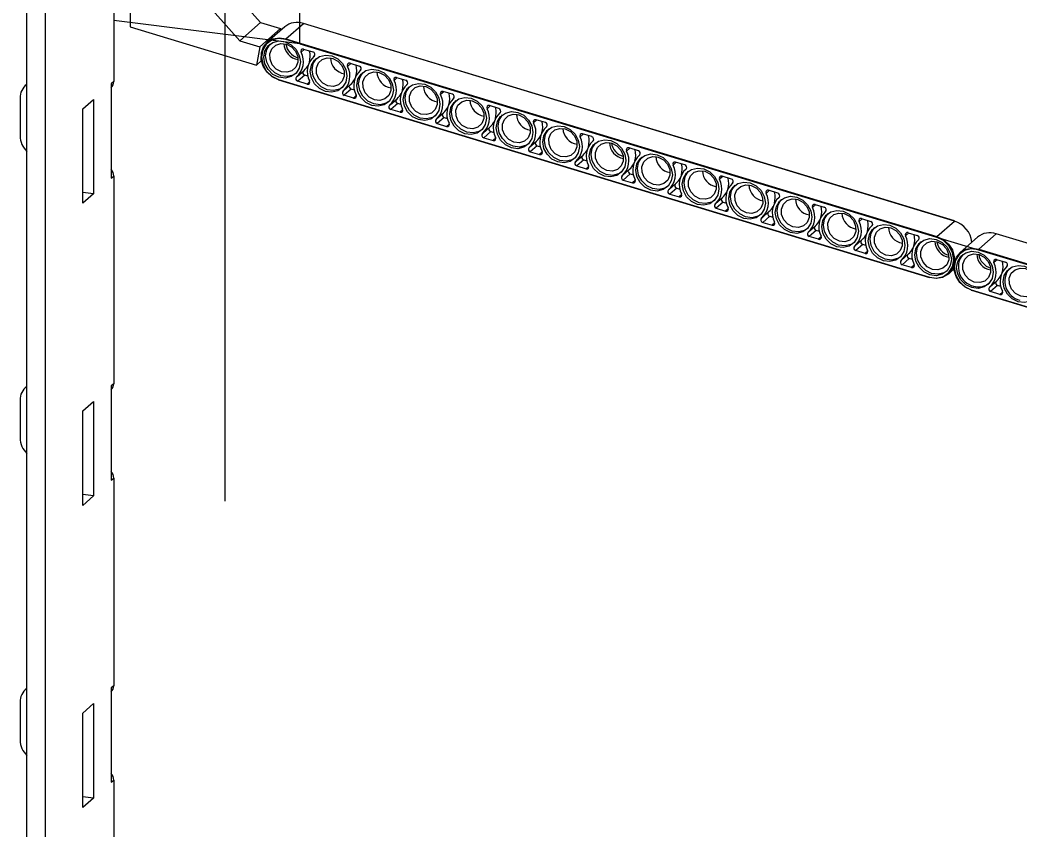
# Model space of a CAD drawing. Header units: inches. Extents: x -9.3 to 11.6, y -19 to 18.
# Drawn here: x -5.76 to 0.48, y -9.52 to -4.47 of the extents above; entities that cross this region are included whole.
import ezdxf

# ---------------------------------------------------------------- set-up
doc = ezdxf.new("R2010")
doc.units = ezdxf.units.IN
doc.header["$MEASUREMENT"] = 0

msp = doc.modelspace()

# ---------------------------------------------------------------- linework, layer by layer
at = {"color": 7, "linetype": 'Continuous', "lineweight": 25}
for p, q in [((-5.7132, -16.5825), (-5.7132, 17.3586)), ((-5.5963, -16.5973), (-5.5963, 17.3438)), ((-5.0685, -3.7014), (-5.0685, -4.5074)), ((-5.1716, -3.7894), (-5.1716, -4.8501)), ((-4.8225, -3.8381), (-4.2547, -4.4819)), ((-4.3838, -4.5957), (-4.9516, -3.9519)), ((-4.2547, -4.4819), (-4.3838, -4.5957)), ((-4.2547, -4.4819), (-4.1316, -4.5193)), ((-4.0964, -4.5824), (-3.9878, -4.4867)), ((0.0742, -5.7203), (-3.9878, -4.4867)), ((0.0747, -5.7202), (-3.9873, -4.4865)), ((-5.0685, -4.5074), (-4.281, -4.7466)), ((-4.2607, -4.6331), (-4.1316, -4.5193)), ((-4.1046, -4.5091), (-4.2132, -4.6048)), ((-4.1316, -4.5193), (-4.1345, -4.5355)), ((-4.3838, -4.5957), (-4.2607, -4.6331)), ((-0.0364, -5.8209), (-4.0984, -4.5872)), ((-4.0964, -4.5824), (-0.0344, -5.8161)), ((-4.2607, -4.6331), (-4.281, -4.7466)), ((-3.9822, -4.6489), (-4.0026, -4.6669)), ((-3.9869, -4.6475), (-3.9288, -4.6651)), ((-4.281, -4.7466), (-4.2498, -4.7191)), ((-3.92, -4.6902), (-3.9244, -4.6942)), ((-3.9206, -4.6909), (-3.9213, -4.6915)), ((-3.6921, -4.737), (-3.7124, -4.755)), ((-3.6967, -4.7356), (-3.6387, -4.7533)), ((-4.0271, -4.8187), (-3.9839, -4.7806)), ((-3.6298, -4.7784), (-3.6343, -4.7823)), ((-3.6305, -4.7791), (-3.6312, -4.7797)), ((-5.7132, -4.8665), (-5.7219, -4.8742)), ((-5.1716, -4.8501), (-5.187, -4.8637)), ((-5.187, -4.8637), (-5.187, -5.453)), ((-4.1432, -4.8375), (-0.0812, -6.0711)), ((-4.143, -4.84), (-0.081, -6.0737)), ((-3.9795, -4.8096), (-4.0227, -4.8477)), ((-3.9646, -4.8653), (-4.0227, -4.8477)), ((-3.9595, -4.8157), (-3.9795, -4.8096)), ((-3.9476, -4.8503), (-3.9646, -4.8653)), ((-3.4019, -4.8252), (-3.4223, -4.8431)), ((-3.4066, -4.8237), (-3.3485, -4.8414)), ((-3.3397, -4.8665), (-3.3441, -4.8704)), ((-3.3404, -4.8672), (-3.341, -4.8678)), ((-3.7369, -4.9068), (-3.6938, -4.8687)), ((-3.6894, -4.8978), (-3.7325, -4.9358)), ((-3.6694, -4.9038), (-3.6894, -4.8978)), ((-3.1118, -4.9133), (-3.1321, -4.9312)), ((-3.0584, -4.9295), (-3.1164, -4.9119)), ((-5.7562, -4.9532), (-5.7562, -5.1889)), ((-5.3647, -5.0204), (-5.2984, -4.9619)), ((-5.2984, -4.9619), (-5.2984, -5.5512)), ((-3.6745, -4.9534), (-3.7325, -4.9358)), ((-3.6574, -4.9384), (-3.6745, -4.9534)), ((-3.4468, -4.9949), (-3.4036, -4.9568)), ((-3.3992, -4.9859), (-3.4424, -5.0239)), ((-3.3792, -4.992), (-3.3992, -4.9859)), ((-3.0495, -4.9546), (-3.054, -4.9585)), ((-3.0502, -4.9553), (-3.0509, -4.9559)), ((-5.3647, -5.6097), (-5.3647, -5.0204)), ((-3.3844, -5.0416), (-3.4424, -5.0239)), ((-3.3673, -5.0265), (-3.3844, -5.0416)), ((-3.1566, -5.083), (-3.1135, -5.045)), ((-2.8216, -5.0014), (-2.842, -5.0193)), ((-2.7683, -5.0176), (-2.8263, -5)), ((-2.7594, -5.0427), (-2.7639, -5.0467)), ((-2.7601, -5.0434), (-2.7607, -5.044)), ((-3.1091, -5.074), (-3.1522, -5.1121)), ((-3.1522, -5.1121), (-3.0942, -5.1297)), ((-3.1091, -5.074), (-3.0891, -5.0801)), ((-3.0771, -5.1146), (-3.0942, -5.1297)), ((-2.5315, -5.0895), (-2.5518, -5.1075)), ((-2.4781, -5.1057), (-2.5361, -5.0881)), ((-2.8665, -5.1711), (-2.8234, -5.1331)), ((-2.8189, -5.1621), (-2.8621, -5.2002)), ((-2.8189, -5.1621), (-2.799, -5.1682)), ((-2.4692, -5.1308), (-2.4737, -5.1348)), ((-2.4699, -5.1315), (-2.4706, -5.1321)), ((-2.2414, -5.1776), (-2.2617, -5.1956)), ((-2.188, -5.1938), (-2.246, -5.1762)), ((-2.8621, -5.2002), (-2.8041, -5.2178)), ((-2.787, -5.2028), (-2.8041, -5.2178)), ((-2.5764, -5.2593), (-2.5332, -5.2212)), ((-2.1791, -5.2189), (-2.1836, -5.2229)), ((-2.1798, -5.2197), (-2.1805, -5.2203)), ((-2.5288, -5.2502), (-2.572, -5.2883)), ((-2.572, -5.2883), (-2.5139, -5.3059)), ((-2.5288, -5.2502), (-2.5088, -5.2563)), ((-2.4969, -5.2909), (-2.5139, -5.3059)), ((-1.9512, -5.2658), (-1.9716, -5.2837)), ((-1.8978, -5.282), (-1.9559, -5.2643)), ((-2.2862, -5.3474), (-2.2431, -5.3093)), ((-2.2387, -5.3384), (-2.2818, -5.3764)), ((-2.2387, -5.3384), (-2.2187, -5.3444)), ((-1.889, -5.3071), (-1.8934, -5.311)), ((-1.8896, -5.3078), (-1.8903, -5.3084)), ((-1.6611, -5.3539), (-1.6814, -5.3718)), ((-1.6077, -5.3701), (-1.6657, -5.3525)), ((-2.2818, -5.3764), (-2.2238, -5.394)), ((-2.2067, -5.379), (-2.2238, -5.394)), ((-1.9961, -5.4355), (-1.9529, -5.3974)), ((-1.9485, -5.4265), (-1.9917, -5.4645)), ((-1.9485, -5.4265), (-1.9285, -5.4326)), ((-1.5988, -5.3952), (-1.6033, -5.3991)), ((-1.5995, -5.3959), (-1.6002, -5.3965)), ((-5.187, -5.453), (-5.1716, -5.4394)), ((-5.1716, -5.4394), (-5.1716, -6.7357)), ((-1.9917, -5.4645), (-1.9336, -5.4822)), ((-1.9166, -5.4671), (-1.9336, -5.4822)), ((-1.7059, -5.5236), (-1.6628, -5.4856)), ((-1.3709, -5.442), (-1.3913, -5.4599)), ((-1.3175, -5.4582), (-1.3756, -5.4406)), ((-1.3087, -5.4833), (-1.3131, -5.4872)), ((-1.3094, -5.484), (-1.31, -5.4846)), ((-5.2984, -5.5512), (-5.3647, -5.5428)), ((-5.2984, -5.5512), (-5.3647, -5.6097)), ((-1.6584, -5.5146), (-1.7015, -5.5527)), ((-1.7015, -5.5527), (-1.6435, -5.5703)), ((-1.6584, -5.5146), (-1.6384, -5.5207)), ((-1.0808, -5.5301), (-1.1011, -5.5481)), ((-1.0274, -5.5463), (-1.0854, -5.5287)), ((-1.6264, -5.5552), (-1.6435, -5.5703)), ((-1.4158, -5.6117), (-1.3726, -5.5737)), ((-1.3682, -5.6027), (-1.4114, -5.6408)), ((-1.3682, -5.6027), (-1.3482, -5.6088)), ((-1.0185, -5.5714), (-1.023, -5.5754)), ((-1.0192, -5.5721), (-1.0199, -5.5727)), ((-1.4114, -5.6408), (-1.3534, -5.6584)), ((-1.3363, -5.6433), (-1.3534, -5.6584)), ((-1.1256, -5.6998), (-1.0825, -5.6618)), ((-0.7906, -5.6182), (-0.811, -5.6362)), ((-0.7953, -5.6168), (-0.7373, -5.6344)), ((-0.7284, -5.6595), (-0.7329, -5.6635)), ((-0.7291, -5.6602), (-0.7297, -5.6608)), ((-1.0781, -5.6908), (-1.1212, -5.7289)), ((-1.1212, -5.7289), (-1.0632, -5.7465)), ((-1.0781, -5.6908), (-1.0581, -5.6969)), ((-1.0461, -5.7315), (-1.0632, -5.7465)), ((-0.5005, -5.7063), (-0.5208, -5.7243)), ((-0.5051, -5.7049), (-0.4471, -5.7226)), ((-0.0344, -5.8161), (0.0742, -5.7203)), ((-0.8355, -5.788), (-0.7924, -5.7499)), ((-0.7879, -5.779), (-0.8311, -5.817)), ((-0.768, -5.785), (-0.7879, -5.779)), ((-0.4382, -5.7477), (-0.4427, -5.7516)), ((-0.4389, -5.7484), (-0.4396, -5.749)), ((-0.2104, -5.7945), (-0.2307, -5.8124)), ((-0.215, -5.7931), (-0.157, -5.8107)), ((0.2267, -5.8954), (0.3353, -5.7997)), ((4.3973, -7.0333), (0.3353, -5.7997)), ((4.3978, -7.0331), (0.3358, -5.7995)), ((-0.7731, -5.8346), (-0.8311, -5.817)), ((-0.756, -5.8196), (-0.7731, -5.8346)), ((-0.5454, -5.8761), (-0.5022, -5.838)), ((-0.1481, -5.8358), (-0.1526, -5.8397)), ((-0.1488, -5.8365), (-0.1495, -5.8371)), ((0.2185, -5.8221), (0.11, -5.9178)), ((-0.4978, -5.8671), (-0.541, -5.9051)), ((-0.4829, -5.9228), (-0.541, -5.9051)), ((-0.4778, -5.8731), (-0.4978, -5.8671)), ((-0.4659, -5.9077), (-0.4829, -5.9228)), ((-0.2552, -5.9642), (-0.2121, -5.9261)), ((4.2867, -7.1339), (0.2247, -5.9002)), ((0.2267, -5.8954), (4.2887, -7.1291)), ((-0.2077, -5.9552), (-0.2508, -5.9932)), ((-0.1877, -5.9613), (-0.2077, -5.9552)), ((0.3409, -5.9619), (0.3206, -5.9798)), ((0.3363, -5.9605), (0.3943, -5.9781)), ((-0.1928, -6.0109), (-0.2508, -5.9932)), ((-0.1757, -5.9958), (-0.1928, -6.0109)), ((0.0363, -6.0511), (0.0717, -6.0199)), ((0.4032, -6.0032), (0.3987, -6.0072)), ((0.4025, -6.0039), (0.4018, -6.0045)), ((0.2961, -6.1316), (0.3392, -6.0936)), ((0.1799, -6.1505), (4.2419, -7.3841)), ((0.1802, -6.153), (4.2422, -7.3867)), ((0.3436, -6.1226), (0.3005, -6.1607)), ((0.3585, -6.1783), (0.3005, -6.1607)), ((0.3636, -6.1287), (0.3436, -6.1226)), ((0.3756, -6.1632), (0.3585, -6.1783)), ((-5.1716, -6.7357), (-5.187, -6.7494)), ((-5.7132, -6.7521), (-5.7219, -6.7598)), ((-5.187, -6.7494), (-5.187, -7.3386)), ((-5.7562, -6.8388), (-5.7562, -7.0745)), ((-5.3647, -6.906), (-5.2984, -6.8476)), ((-5.2984, -6.8476), (-5.2984, -7.4368)), ((-5.3647, -7.4953), (-5.3647, -6.906)), ((-5.187, -7.3386), (-5.1716, -7.325)), ((-5.1716, -7.325), (-5.1716, -8.6213)), ((-5.2984, -7.4368), (-5.3647, -7.4285)), ((-5.2984, -7.4368), (-5.3647, -7.4953)), ((-5.7132, -8.6377), (-5.7219, -8.6454)), ((-5.1716, -8.6213), (-5.187, -8.635)), ((-5.187, -8.635), (-5.187, -9.2242)), ((-5.7562, -8.7245), (-5.7562, -8.9602)), ((-5.3647, -8.7916), (-5.2984, -8.7332)), ((-5.2984, -8.7332), (-5.2984, -9.3224)), ((-5.3647, -9.3809), (-5.3647, -8.7916)), ((-5.187, -9.2242), (-5.1716, -9.2106)), ((-5.1716, -9.2106), (-5.1716, -10.2712)), ((-5.2984, -9.3224), (-5.3647, -9.3141)), ((-5.2984, -9.3224), (-5.3647, -9.3809))]:
    msp.add_line(p, q, dxfattribs=at)
at = {"color": 7, "linetype": 'Continuous'}
for p, q in [((-4.4778, 0.6978), (-4.4778, -7.4683)), ((-4.0095, -4.6142), (-4.0095, -3.2287)), ((-4.0095, -4.6142), (-5.1716, -4.4677)), ((-4.0095, -4.6142), (0.0525, -5.8478)), ((0.0525, -5.8478), (0.3137, -5.9271)), ((0.3137, -5.9271), (4.3757, -7.1608))]:
    msp.add_line(p, q, dxfattribs=at)
at = {"color": 7, "linetype": 'Continuous', "lineweight": 25, "flags": 128}
for points in [[(-4.1425, -4.8398), (-4.1817, -4.8213), (-4.2148, -4.7919), (-4.2386, -4.7547), (-4.2507, -4.7132), (-4.25, -4.6715), (-4.2365, -4.6336), (-4.2115, -4.6034), (-4.1775, -4.5837), (-4.1379, -4.5765), (-4.0964, -4.5824)], [(-4.0984, -4.5872), (-4.1432, -4.5816), (-4.1853, -4.5917), (-4.2196, -4.6164), (-4.2419, -4.6527), (-4.2497, -4.6961), (-4.2419, -4.7415), (-4.2196, -4.7834), (-4.1853, -4.8167), (-4.1432, -4.8375)], [(-4.101, -4.6015), (-4.0637, -4.6199), (-4.0334, -4.6494), (-4.0135, -4.6865), (-4.0067, -4.7267), (-4.0135, -4.7652), (-4.0334, -4.7973), (-4.0637, -4.8192), (-4.101, -4.8282), (-4.1406, -4.8232), (-4.1779, -4.8048), (-4.2083, -4.7753), (-4.2281, -4.7382), (-4.235, -4.698), (-4.2281, -4.6595), (-4.2083, -4.6274), (-4.1779, -4.6055), (-4.1406, -4.5965), (-4.101, -4.6015)], [(-4.0347, -4.7988), (-4.0526, -4.8094), (-4.0899, -4.8184), (-4.1295, -4.8134), (-4.1668, -4.795), (-4.1971, -4.7655), (-4.217, -4.7284), (-4.2239, -4.6882), (-4.217, -4.6497), (-4.1971, -4.6176), (-4.1958, -4.6161)], [(-4.0943, -4.6167), (-4.0622, -4.6334), (-4.0373, -4.6606), (-4.0234, -4.6941), (-4.0226, -4.729), (-4.0351, -4.7598), (-4.059, -4.7819), (-4.0906, -4.7919), (-4.125, -4.7883), (-4.1572, -4.7717), (-4.1821, -4.7445), (-4.196, -4.7109), (-4.1967, -4.6761), (-4.1842, -4.6453), (-4.1604, -4.6232), (-4.1288, -4.6132), (-4.0943, -4.6167)], [(-3.8109, -4.6897), (-3.7736, -4.708), (-3.7432, -4.7375), (-3.7234, -4.7746), (-3.7165, -4.8149), (-3.7234, -4.8533), (-3.7432, -4.8855), (-3.7736, -4.9073), (-3.8109, -4.9163), (-3.8505, -4.9113), (-3.8878, -4.8929), (-3.9181, -4.8634), (-3.938, -4.8263), (-3.9448, -4.7861), (-3.938, -4.7476), (-3.9181, -4.7155), (-3.8878, -4.6936), (-3.8505, -4.6847), (-3.8109, -4.6897)], [(-3.7446, -4.8869), (-3.7625, -4.8975), (-3.7997, -4.9065), (-3.8394, -4.9015), (-3.8766, -4.8831), (-3.907, -4.8536), (-3.9268, -4.8165), (-3.9337, -4.7763), (-3.9268, -4.7378), (-3.907, -4.7057), (-3.9056, -4.7042)], [(-3.8042, -4.7049), (-3.7721, -4.7215), (-3.7471, -4.7487), (-3.7333, -4.7822), (-3.7325, -4.8171), (-3.745, -4.8479), (-3.7688, -4.87), (-3.8004, -4.88), (-3.8349, -4.8765), (-3.867, -4.8598), (-3.8919, -4.8326), (-3.9058, -4.7991), (-3.9066, -4.7642), (-3.8941, -4.7334), (-3.8702, -4.7113), (-3.8387, -4.7013), (-3.8042, -4.7049)], [(-3.5207, -4.7778), (-3.4835, -4.7961), (-3.4531, -4.8257), (-3.4333, -4.8628), (-3.4264, -4.903), (-3.4333, -4.9415), (-3.4531, -4.9736), (-3.4835, -4.9954), (-3.5207, -5.0044), (-3.5604, -4.9994), (-3.5976, -4.9811), (-3.628, -4.9515), (-3.6478, -4.9144), (-3.6547, -4.8742), (-3.6478, -4.8357), (-3.628, -4.8036), (-3.5976, -4.7818), (-3.5604, -4.7728), (-3.5207, -4.7778)], [(-3.4544, -4.975), (-3.4723, -4.9856), (-3.5096, -4.9946), (-3.5492, -4.9896), (-3.5865, -4.9712), (-3.6169, -4.9417), (-3.6367, -4.9046), (-3.6436, -4.8644), (-3.6367, -4.8259), (-3.6169, -4.7938), (-3.6155, -4.7924)], [(-3.5141, -4.793), (-3.4819, -4.8096), (-3.457, -4.8368), (-3.4431, -4.8704), (-3.4424, -4.9052), (-3.4549, -4.936), (-3.4787, -4.9581), (-3.5103, -4.9682), (-3.5447, -4.9646), (-3.5769, -4.9479), (-3.6018, -4.9208), (-3.6157, -4.8872), (-3.6164, -4.8523), (-3.6039, -4.8215), (-3.5801, -4.7994), (-3.5485, -4.7894), (-3.5141, -4.793)], [(-3.2306, -4.8659), (-3.1933, -4.8843), (-3.1629, -4.9138), (-3.1431, -4.9509), (-3.1362, -4.9911), (-3.1431, -5.0296), (-3.1629, -5.0617), (-3.1933, -5.0836), (-3.2306, -5.0925), (-3.2702, -5.0875), (-3.3075, -5.0692), (-3.3378, -5.0397), (-3.3577, -5.0026), (-3.3646, -4.9623), (-3.3577, -4.9238), (-3.3378, -4.8917), (-3.3075, -4.8699), (-3.2702, -4.8609), (-3.2306, -4.8659)], [(-5.187, -4.8709), (-5.1833, -4.8708), (-5.175, -4.8695)], [(-3.1643, -5.0631), (-3.1822, -5.0737), (-3.2194, -5.0827), (-3.2591, -5.0777), (-3.2963, -5.0594), (-3.3267, -5.0298), (-3.3465, -4.9927), (-3.3534, -4.9525), (-3.3465, -4.914), (-3.3267, -4.8819), (-3.3254, -4.8805)], [(-3.2239, -4.8811), (-3.1918, -4.8977), (-3.1669, -4.9249), (-3.153, -4.9585), (-3.1522, -4.9933), (-3.1647, -5.0242), (-3.1886, -5.0463), (-3.2201, -5.0563), (-3.2546, -5.0527), (-3.2867, -5.036), (-3.3117, -5.0089), (-3.3255, -4.9753), (-3.3263, -4.9405), (-3.3138, -4.9096), (-3.29, -4.8875), (-3.2584, -4.8775), (-3.2239, -4.8811)], [(-2.9404, -4.954), (-2.9032, -4.9724), (-2.8728, -5.0019), (-2.853, -5.039), (-2.8461, -5.0792), (-2.853, -5.1177), (-2.8728, -5.1498), (-2.9032, -5.1717), (-2.9404, -5.1807), (-2.9801, -5.1757), (-3.0173, -5.1573), (-3.0477, -5.1278), (-3.0675, -5.0907), (-3.0744, -5.0505), (-3.0675, -5.012), (-3.0477, -4.9799), (-3.0173, -4.958), (-2.9801, -4.949), (-2.9404, -4.954)], [(-2.8741, -5.1512), (-2.892, -5.1619), (-2.9293, -5.1708), (-2.9689, -5.1658), (-3.0062, -5.1475), (-3.0366, -5.118), (-3.0564, -5.0809), (-3.0633, -5.0406), (-3.0564, -5.0021), (-3.0366, -4.97), (-3.0352, -4.9686)], [(-2.9338, -4.9692), (-2.9016, -4.9859), (-2.8767, -5.013), (-2.8628, -5.0466), (-2.8621, -5.0814), (-2.8746, -5.1123), (-2.8984, -5.1344), (-2.93, -5.1444), (-2.9645, -5.1408), (-2.9966, -5.1242), (-3.0215, -5.097), (-3.0354, -5.0634), (-3.0362, -5.0286), (-3.0237, -4.9978), (-2.9998, -4.9757), (-2.9682, -4.9656), (-2.9338, -4.9692)], [(-2.6503, -5.0421), (-2.613, -5.0605), (-2.5827, -5.09), (-2.5628, -5.1271), (-2.5559, -5.1673), (-2.5628, -5.2058), (-2.5827, -5.2379), (-2.613, -5.2598), (-2.6503, -5.2688), (-2.6899, -5.2638), (-2.7272, -5.2454), (-2.7576, -5.2159), (-2.7774, -5.1788), (-2.7843, -5.1386), (-2.7774, -5.1001), (-2.7576, -5.068), (-2.7272, -5.0461), (-2.6899, -5.0371), (-2.6503, -5.0421)], [(-2.6436, -5.0573), (-2.6115, -5.074), (-2.5866, -5.1012), (-2.5727, -5.1347), (-2.5719, -5.1696), (-2.5844, -5.2004), (-2.6083, -5.2225), (-2.6398, -5.2325), (-2.6743, -5.2289), (-2.7065, -5.2123), (-2.7314, -5.1851), (-2.7453, -5.1515), (-2.746, -5.1167), (-2.7335, -5.0859), (-2.7097, -5.0638), (-2.6781, -5.0537), (-2.6436, -5.0573)], [(-2.584, -5.2394), (-2.6019, -5.25), (-2.6391, -5.2589), (-2.6788, -5.254), (-2.7161, -5.2356), (-2.7464, -5.2061), (-2.7663, -5.169), (-2.7731, -5.1287), (-2.7663, -5.0903), (-2.7464, -5.0582), (-2.7451, -5.0567)], [(-2.3601, -5.1303), (-2.3229, -5.1486), (-2.2925, -5.1781), (-2.2727, -5.2152), (-2.2658, -5.2555), (-2.2727, -5.2939), (-2.2925, -5.3261), (-2.3229, -5.3479), (-2.3601, -5.3569), (-2.3998, -5.3519), (-2.437, -5.3335), (-2.4674, -5.304), (-2.4872, -5.2669), (-2.4941, -5.2267), (-2.4872, -5.1882), (-2.4674, -5.1561), (-2.437, -5.1342), (-2.3998, -5.1253), (-2.3601, -5.1303)], [(-2.2939, -5.3275), (-2.3117, -5.3381), (-2.349, -5.3471), (-2.3887, -5.3421), (-2.4259, -5.3237), (-2.4563, -5.2942), (-2.4761, -5.2571), (-2.483, -5.2169), (-2.4761, -5.1784), (-2.4563, -5.1463), (-2.4549, -5.1448)], [(-2.3535, -5.1455), (-2.3213, -5.1621), (-2.2964, -5.1893), (-2.2825, -5.2228), (-2.2818, -5.2577), (-2.2943, -5.2885), (-2.3181, -5.3106), (-2.3497, -5.3206), (-2.3842, -5.317), (-2.4163, -5.3004), (-2.4412, -5.2732), (-2.4551, -5.2397), (-2.4559, -5.2048), (-2.4434, -5.174), (-2.4195, -5.1519), (-2.388, -5.1419), (-2.3535, -5.1455)], [(-2.07, -5.2184), (-2.0327, -5.2367), (-2.0024, -5.2662), (-1.9825, -5.3034), (-1.9757, -5.3436), (-1.9825, -5.3821), (-2.0024, -5.4142), (-2.0327, -5.436), (-2.07, -5.445), (-2.1096, -5.44), (-2.1469, -5.4217), (-2.1773, -5.3921), (-2.1971, -5.355), (-2.204, -5.3148), (-2.1971, -5.2763), (-2.1773, -5.2442), (-2.1469, -5.2223), (-2.1096, -5.2134), (-2.07, -5.2184)], [(-2.0037, -5.4156), (-2.0216, -5.4262), (-2.0589, -5.4352), (-2.0985, -5.4302), (-2.1358, -5.4118), (-2.1661, -5.3823), (-2.186, -5.3452), (-2.1929, -5.305), (-2.186, -5.2665), (-2.1661, -5.2344), (-2.1648, -5.233)], [(-2.0633, -5.2336), (-2.0312, -5.2502), (-2.0063, -5.2774), (-1.9924, -5.311), (-1.9916, -5.3458), (-2.0041, -5.3766), (-2.028, -5.3987), (-2.0596, -5.4088), (-2.094, -5.4052), (-2.1262, -5.3885), (-2.1511, -5.3613), (-2.165, -5.3278), (-2.1657, -5.2929), (-2.1532, -5.2621), (-2.1294, -5.24), (-2.0978, -5.23), (-2.0633, -5.2336)], [(-1.7799, -5.3065), (-1.7426, -5.3249), (-1.7122, -5.3544), (-1.6924, -5.3915), (-1.6855, -5.4317), (-1.6924, -5.4702), (-1.7122, -5.5023), (-1.7426, -5.5242), (-1.7799, -5.5331), (-1.8195, -5.5281), (-1.8568, -5.5098), (-1.8871, -5.4803), (-1.907, -5.4431), (-1.9138, -5.4029), (-1.907, -5.3644), (-1.8871, -5.3323), (-1.8568, -5.3105), (-1.8195, -5.3015), (-1.7799, -5.3065)], [(-1.7136, -5.5037), (-1.7315, -5.5143), (-1.7687, -5.5233), (-1.8084, -5.5183), (-1.8456, -5.4999), (-1.876, -5.4704), (-1.8958, -5.4333), (-1.9027, -5.3931), (-1.8958, -5.3546), (-1.876, -5.3225), (-1.8746, -5.3211)], [(-1.7732, -5.3217), (-1.7411, -5.3383), (-1.7161, -5.3655), (-1.7023, -5.3991), (-1.7015, -5.4339), (-1.714, -5.4647), (-1.7378, -5.4868), (-1.7694, -5.4969), (-1.8039, -5.4933), (-1.836, -5.4766), (-1.8609, -5.4495), (-1.8748, -5.4159), (-1.8756, -5.3811), (-1.8631, -5.3502), (-1.8392, -5.3281), (-1.8077, -5.3181), (-1.7732, -5.3217)], [(-1.4897, -5.3946), (-1.4525, -5.413), (-1.4221, -5.4425), (-1.4023, -5.4796), (-1.3954, -5.5198), (-1.4023, -5.5583), (-1.4221, -5.5904), (-1.4525, -5.6123), (-1.4897, -5.6212), (-1.5294, -5.6163), (-1.5666, -5.5979), (-1.597, -5.5684), (-1.6168, -5.5313), (-1.6237, -5.491), (-1.6168, -5.4526), (-1.597, -5.4204), (-1.5666, -5.3986), (-1.5294, -5.3896), (-1.4897, -5.3946)], [(-1.4234, -5.5918), (-1.4413, -5.6025), (-1.4786, -5.6114), (-1.5182, -5.6064), (-1.5555, -5.5881), (-1.5859, -5.5586), (-1.6057, -5.5214), (-1.6126, -5.4812), (-1.6057, -5.4427), (-1.5859, -5.4106), (-1.5845, -5.4092)], [(-1.4831, -5.4098), (-1.4509, -5.4265), (-1.426, -5.4536), (-1.4121, -5.4872), (-1.4114, -5.522), (-1.4239, -5.5529), (-1.4477, -5.575), (-1.4793, -5.585), (-1.5137, -5.5814), (-1.5459, -5.5648), (-1.5708, -5.5376), (-1.5847, -5.504), (-1.5854, -5.4692), (-1.5729, -5.4384), (-1.5491, -5.4162), (-1.5175, -5.4062), (-1.4831, -5.4098)], [(-1.1996, -5.4827), (-1.1623, -5.5011), (-1.1319, -5.5306), (-1.1121, -5.5677), (-1.1052, -5.6079), (-1.1121, -5.6464), (-1.1319, -5.6785), (-1.1623, -5.7004), (-1.1996, -5.7094), (-1.2392, -5.7044), (-1.2765, -5.686), (-1.3068, -5.6565), (-1.3267, -5.6194), (-1.3336, -5.5792), (-1.3267, -5.5407), (-1.3068, -5.5086), (-1.2765, -5.4867), (-1.2392, -5.4777), (-1.1996, -5.4827)], [(-1.1333, -5.68), (-1.1512, -5.6906), (-1.1884, -5.6995), (-1.2281, -5.6945), (-1.2653, -5.6762), (-1.2957, -5.6467), (-1.3155, -5.6096), (-1.3224, -5.5693), (-1.3155, -5.5309), (-1.2957, -5.4987), (-1.2944, -5.4973)], [(-1.1929, -5.4979), (-1.1608, -5.5146), (-1.1359, -5.5418), (-1.122, -5.5753), (-1.1212, -5.6102), (-1.1337, -5.641), (-1.1576, -5.6631), (-1.1891, -5.6731), (-1.2236, -5.6695), (-1.2557, -5.6529), (-1.2807, -5.6257), (-1.2945, -5.5921), (-1.2953, -5.5573), (-1.2828, -5.5265), (-1.259, -5.5044), (-1.2274, -5.4943), (-1.1929, -5.4979)], [(-0.9094, -5.5708), (-0.8722, -5.5892), (-0.8418, -5.6187), (-0.822, -5.6558), (-0.8151, -5.6961), (-0.822, -5.7345), (-0.8418, -5.7666), (-0.8722, -5.7885), (-0.9094, -5.7975), (-0.9491, -5.7925), (-0.9863, -5.7741), (-1.0167, -5.7446), (-1.0365, -5.7075), (-1.0434, -5.6673), (-1.0365, -5.6288), (-1.0167, -5.5967), (-0.9863, -5.5748), (-0.9491, -5.5659), (-0.9094, -5.5708)], [(-0.8431, -5.7681), (-0.861, -5.7787), (-0.8983, -5.7877), (-0.9379, -5.7827), (-0.9752, -5.7643), (-1.0056, -5.7348), (-1.0254, -5.6977), (-1.0323, -5.6575), (-1.0254, -5.619), (-1.0056, -5.5869), (-1.0042, -5.5854)], [(-0.9028, -5.586), (-0.8706, -5.6027), (-0.8457, -5.6299), (-0.8318, -5.6634), (-0.8311, -5.6983), (-0.8436, -5.7291), (-0.8674, -5.7512), (-0.899, -5.7612), (-0.9335, -5.7576), (-0.9656, -5.741), (-0.9905, -5.7138), (-1.0044, -5.6803), (-1.0052, -5.6454), (-0.9927, -5.6146), (-0.9688, -5.5925), (-0.9372, -5.5825), (-0.9028, -5.586)], [(-0.6193, -5.659), (-0.582, -5.6773), (-0.5517, -5.7068), (-0.5318, -5.7439), (-0.5249, -5.7842), (-0.5318, -5.8227), (-0.5517, -5.8548), (-0.582, -5.8766), (-0.6193, -5.8856), (-0.6589, -5.8806), (-0.6962, -5.8622), (-0.7266, -5.8327), (-0.7464, -5.7956), (-0.7533, -5.7554), (-0.7464, -5.7169), (-0.7266, -5.6848), (-0.6962, -5.6629), (-0.6589, -5.654), (-0.6193, -5.659)], [(-0.553, -5.8562), (-0.5709, -5.8668), (-0.6081, -5.8758), (-0.6478, -5.8708), (-0.6851, -5.8524), (-0.7154, -5.8229), (-0.7353, -5.7858), (-0.7421, -5.7456), (-0.7353, -5.7071), (-0.7154, -5.675), (-0.7141, -5.6736)], [(-0.6126, -5.6742), (-0.5805, -5.6908), (-0.5556, -5.718), (-0.5417, -5.7516), (-0.5409, -5.7864), (-0.5534, -5.8172), (-0.5773, -5.8393), (-0.6088, -5.8493), (-0.6433, -5.8458), (-0.6755, -5.8291), (-0.7004, -5.8019), (-0.7143, -5.7684), (-0.715, -5.7335), (-0.7025, -5.7027), (-0.6787, -5.6806), (-0.6471, -5.6706), (-0.6126, -5.6742)], [(-0.3291, -5.7471), (-0.2919, -5.7654), (-0.2615, -5.795), (-0.2417, -5.8321), (-0.2348, -5.8723), (-0.2417, -5.9108), (-0.2615, -5.9429), (-0.2919, -5.9647), (-0.3291, -5.9737), (-0.3688, -5.9687), (-0.406, -5.9504), (-0.4364, -5.9209), (-0.4562, -5.8837), (-0.4631, -5.8435), (-0.4562, -5.805), (-0.4364, -5.7729), (-0.406, -5.7511), (-0.3688, -5.7421), (-0.3291, -5.7471)], [(-0.2629, -5.9443), (-0.2807, -5.9549), (-0.318, -5.9639), (-0.3577, -5.9589), (-0.3949, -5.9405), (-0.4253, -5.911), (-0.4451, -5.8739), (-0.452, -5.8337), (-0.4451, -5.7952), (-0.4253, -5.7631), (-0.4239, -5.7617)], [(-0.3225, -5.7623), (-0.2903, -5.7789), (-0.2654, -5.8061), (-0.2515, -5.8397), (-0.2508, -5.8745), (-0.2633, -5.9053), (-0.2871, -5.9274), (-0.3187, -5.9375), (-0.3532, -5.9339), (-0.3853, -5.9172), (-0.4102, -5.8901), (-0.4241, -5.8565), (-0.4249, -5.8216), (-0.4124, -5.7908), (-0.3885, -5.7687), (-0.357, -5.7587), (-0.3225, -5.7623)], [(-0.039, -5.8352), (-0.0017, -5.8536), (0.0286, -5.8831), (0.0485, -5.9202), (0.0553, -5.9604), (0.0485, -5.9989), (0.0286, -6.031), (-0.0017, -6.0529), (-0.039, -6.0618), (-0.0786, -6.0568), (-0.1159, -6.0385), (-0.1463, -6.009), (-0.1661, -5.9719), (-0.173, -5.9316), (-0.1661, -5.8932), (-0.1463, -5.861), (-0.1159, -5.8392), (-0.0786, -5.8302), (-0.039, -5.8352)], [(0.0273, -6.0324), (0.0094, -6.043), (-0.0279, -6.052), (-0.0675, -6.047), (-0.1048, -6.0287), (-0.1351, -5.9991), (-0.155, -5.962), (-0.1619, -5.9218), (-0.155, -5.8833), (-0.1351, -5.8512), (-0.1338, -5.8498)], [(-0.0323, -5.8504), (-0.0002, -5.8671), (0.0247, -5.8942), (0.0386, -5.9278), (0.0394, -5.9626), (0.0269, -5.9935), (0.003, -6.0156), (-0.0286, -6.0256), (-0.063, -6.022), (-0.0952, -6.0054), (-0.1201, -5.9782), (-0.134, -5.9446), (-0.1347, -5.9098), (-0.1222, -5.8789), (-0.0984, -5.8568), (-0.0668, -5.8468), (-0.0323, -5.8504)], [(-0.0812, -6.0711), (-0.0364, -6.0768), (0.0056, -6.0667), (0.0399, -6.042), (0.0623, -6.0057), (0.0701, -5.9623), (0.0623, -5.9169), (0.0399, -5.875), (0.0056, -5.8416), (-0.0364, -5.8209)], [(-0.0344, -5.8161), (0.0048, -5.8347), (0.0379, -5.864), (0.0617, -5.9012), (0.0739, -5.9427), (0.0731, -5.9844), (0.0596, -6.0223), (0.0347, -6.0525), (0.0007, -6.0722), (-0.039, -6.0794), (-0.0805, -6.0735)], [(0.1807, -6.1528), (0.1415, -6.1342), (0.1083, -6.1049), (0.0845, -6.0677), (0.0724, -6.0262), (0.0731, -5.9844), (0.0866, -5.9466), (0.1116, -5.9164), (0.1456, -5.8967), (0.1852, -5.8895), (0.2267, -5.8954)], [(0.2247, -5.9002), (0.1799, -5.8946), (0.1379, -5.9047), (0.1036, -5.9294), (0.0812, -5.9656), (0.0734, -6.0091), (0.0812, -6.0545), (0.1036, -6.0964), (0.1379, -6.1297), (0.1799, -6.1505)], [(0.1825, -6.1362), (0.1452, -6.1178), (0.1149, -6.0883), (0.095, -6.0512), (0.0881, -6.0109), (0.095, -5.9725), (0.1149, -5.9403), (0.1452, -5.9185), (0.1825, -5.9095), (0.2221, -5.9145), (0.2594, -5.9329), (0.2898, -5.9624), (0.3096, -5.9995), (0.3165, -6.0397), (0.3096, -6.0782), (0.2898, -6.1103), (0.2594, -6.1322), (0.2221, -6.1411), (0.1825, -6.1362)], [(0.1981, -6.1013), (0.166, -6.0847), (0.141, -6.0575), (0.1272, -6.0239), (0.1264, -5.9891), (0.1389, -5.9583), (0.1627, -5.9361), (0.1943, -5.9261), (0.2288, -5.9297), (0.2609, -5.9464), (0.2858, -5.9735), (0.2997, -6.0071), (0.3005, -6.0419), (0.288, -6.0728), (0.2641, -6.0949), (0.2326, -6.1049), (0.1981, -6.1013)], [(0.4726, -6.2243), (0.4354, -6.2059), (0.405, -6.1764), (0.3852, -6.1393), (0.3783, -6.0991), (0.3852, -6.0606), (0.405, -6.0285), (0.4354, -6.0066), (0.4726, -5.9976), (0.5123, -6.0026), (0.5495, -6.021), (0.5799, -6.0505), (0.5997, -6.0876), (0.6066, -6.1278), (0.5997, -6.1663), (0.5799, -6.1984), (0.5495, -6.2203), (0.5123, -6.2293), (0.4726, -6.2243)], [(0.4882, -6.1894), (0.4561, -6.1728), (0.4312, -6.1456), (0.4173, -6.112), (0.4165, -6.0772), (0.429, -6.0464), (0.4529, -6.0243), (0.4845, -6.0142), (0.5189, -6.0178), (0.5511, -6.0345), (0.576, -6.0617), (0.5899, -6.0952), (0.5906, -6.1301), (0.5781, -6.1609), (0.5543, -6.183), (0.5227, -6.193), (0.4882, -6.1894)], [(-5.187, -6.7565), (-5.1833, -6.7564), (-5.175, -6.7551)], [(-5.187, -8.6422), (-5.1833, -8.642), (-5.175, -8.6407)]]:
    msp.add_lwpolyline(points, dxfattribs=at)
at = {"color": 7, "linetype": 'Continuous', "lineweight": 25}
for centre, radius, start, end in [((-4.0266, -4.6003), 0.1201, 71.17581, 130.53948), ((-3.9874, -4.487), 0.000507, 78.67054, 143.03572), ((-4.0064, -4.6114), 0.1026, 181.19017, 261.62908), ((-4.0886, -4.5886), 0.00993, 141.85037, 172.2929), ((-3.9938, -4.6004), 0.1043, 188.62089, 254.19835), ((-4.1148, -4.7265), 0.1271, 311.73961, 27.97602), ((-3.991, -4.6602), 0.0133, 71.89005, 210.01869), ((-4.0786, -4.6904), 0.1336, 343.52036, 13.58991), ((-3.9326, -4.6805), 0.0158, 315.70747, 76.05851), ((-3.8367, -4.7864), 0.1271, 131.73961, 207.97602), ((-3.7162, -4.6995), 0.1026, 181.19017, 261.62908), ((-3.7009, -4.7483), 0.0133, 71.89005, 210.01869), ((-3.9755, -4.7941), 0.016, 143.37397, 255.57614), ((-4.0582, -4.6967), 0.1121, 311.50325, 333.62568), ((-3.8246, -4.8146), 0.1271, 311.73961, 27.97602), ((-3.5466, -4.8745), 0.1271, 131.73961, 207.97602), ((-3.7885, -4.7786), 0.1336, 343.52036, 13.58991), ((-3.6425, -4.7686), 0.0158, 315.70747, 76.05851), ((-3.4261, -4.7877), 0.1026, 181.19017, 261.62908), ((-5.2238, -4.851), 0.0523, 314.74112, 0.93962), ((-4.1408, -4.8385), 0.00264, 156.72655, 214.42147), ((-4.0189, -4.8323), 0.0158, 135.70747, 256.05851), ((-3.9605, -4.8526), 0.0133, 251.89005, 30.01869), ((-3.7681, -4.7848), 0.1121, 311.50325, 333.62568), ((-3.5345, -4.9027), 0.1271, 311.73961, 27.97602), ((-3.4107, -4.8364), 0.0133, 71.89005, 210.01869), ((-3.4984, -4.8667), 0.1336, 343.52036, 13.58991), ((-3.3524, -4.8567), 0.0158, 315.70747, 76.05851), ((-5.6531, -4.9511), 0.1031, 125.64189, 181.16342), ((-3.7287, -4.9205), 0.0158, 135.70747, 256.05851), ((-3.6854, -4.8822), 0.016, 143.37397, 255.57614), ((-3.4779, -4.8729), 0.1121, 311.50325, 333.62568), ((-3.2564, -4.9626), 0.1271, 131.73961, 207.97602), ((-3.1359, -4.8758), 0.1026, 181.19017, 261.62908), ((-3.1206, -4.9245), 0.0133, 71.89005, 210.01869), ((-3.2082, -4.9548), 0.1336, 343.52036, 13.58991), ((-3.0622, -4.9448), 0.0158, 315.70747, 76.05851), ((-3.6704, -4.9408), 0.0133, 251.89005, 30.01869), ((-3.3952, -4.9704), 0.016, 143.37397, 255.57614), ((-3.2444, -4.9908), 0.1271, 311.73961, 27.97602), ((-2.9663, -5.0507), 0.1271, 131.73961, 207.97602), ((-2.8458, -4.9639), 0.1026, 181.19017, 261.62908), ((-3.4386, -5.0086), 0.0158, 135.70747, 256.05851), ((-3.3802, -5.0289), 0.0133, 251.89005, 30.01869), ((-3.1051, -5.0585), 0.016, 143.37397, 255.57614), ((-3.1878, -4.961), 0.1121, 311.50325, 333.62568), ((-2.9542, -5.079), 0.1271, 311.73961, 27.97602), ((-2.8304, -5.0127), 0.0133, 71.89005, 210.01869), ((-2.6761, -5.1388), 0.1271, 131.73961, 207.97602), ((-2.9181, -5.0429), 0.1336, 343.52036, 13.58991), ((-2.7721, -5.033), 0.0158, 315.70747, 76.05851), ((-2.5556, -5.052), 0.1026, 181.19017, 261.62908), ((-3.1484, -5.0967), 0.0158, 135.70747, 256.05851), ((-3.0901, -5.117), 0.0133, 251.89005, 30.01869), ((-2.8976, -5.0491), 0.1121, 311.50325, 333.62568), ((-2.6641, -5.1671), 0.1271, 311.73961, 27.97602), ((-2.5403, -5.1008), 0.0133, 71.89005, 210.01869), ((-2.6279, -5.131), 0.1336, 343.52036, 13.58991), ((-2.4819, -5.1211), 0.0158, 315.70747, 76.05851), ((-2.8583, -5.1848), 0.0158, 135.70747, 256.05851), ((-2.815, -5.1466), 0.016, 143.37397, 255.57614), ((-2.386, -5.227), 0.1271, 131.73961, 207.97602), ((-2.2655, -5.1401), 0.1026, 181.19017, 261.62908), ((-2.2501, -5.1889), 0.0133, 71.89005, 210.01869), ((-5.6206, -5.1866), 0.1356, 180.98865, 226.95218), ((-2.7999, -5.2051), 0.0133, 251.89005, 30.01869), ((-2.5248, -5.2347), 0.016, 143.37397, 255.57614), ((-2.6075, -5.1373), 0.1121, 311.50325, 333.62568), ((-2.3739, -5.2552), 0.1271, 311.73961, 27.97602), ((-2.0959, -5.3151), 0.1271, 131.73961, 207.97602), ((-2.3378, -5.2192), 0.1336, 343.52036, 13.58991), ((-2.1918, -5.2092), 0.0158, 315.70747, 76.05851), ((-1.9754, -5.2282), 0.1026, 181.19017, 261.62908), ((-1.9628, -5.2172), 0.1043, 188.62089, 254.19835), ((-2.5681, -5.2729), 0.0158, 135.70747, 256.05851), ((-2.5098, -5.2932), 0.0133, 251.89005, 30.01869), ((-2.3173, -5.2254), 0.1121, 311.50325, 333.62568), ((-2.0838, -5.3433), 0.1271, 311.73961, 27.97602), ((-1.96, -5.277), 0.0133, 71.89005, 210.01869), ((-2.0476, -5.3073), 0.1336, 343.52036, 13.58991), ((-1.9016, -5.2973), 0.0158, 315.70747, 76.05851), ((-2.278, -5.3611), 0.0158, 135.70747, 256.05851), ((-2.2347, -5.3228), 0.016, 143.37397, 255.57614), ((-2.0272, -5.3135), 0.1121, 311.50325, 333.62568), ((-1.8057, -5.4032), 0.1271, 131.73961, 207.97602), ((-1.6852, -5.3164), 0.1026, 181.19017, 261.62908), ((-1.6699, -5.3651), 0.0133, 71.89005, 210.01869), ((-1.7575, -5.3954), 0.1336, 343.52036, 13.58991), ((-5.2383, -5.4402), 0.0667, 0.73571, 39.80927), ((-2.2196, -5.3814), 0.0133, 251.89005, 30.01869), ((-1.9445, -5.4109), 0.016, 143.37397, 255.57614), ((-1.7936, -5.4314), 0.1271, 311.73961, 27.97602), ((-1.5156, -5.4913), 0.1271, 131.73961, 207.97602), ((-1.6115, -5.3854), 0.0158, 315.70747, 76.05851), ((-1.3951, -5.4045), 0.1026, 181.19017, 261.62908), ((-1.9879, -5.4492), 0.0158, 135.70747, 256.05851), ((-1.9295, -5.4695), 0.0133, 251.89005, 30.01869), ((-1.6544, -5.4991), 0.016, 143.37397, 255.57614), ((-1.7371, -5.4016), 0.1121, 311.50325, 333.62568), ((-1.5035, -5.5195), 0.1271, 311.73961, 27.97602), ((-1.3797, -5.4533), 0.0133, 71.89005, 210.01869), ((-1.2254, -5.5794), 0.1271, 131.73961, 207.97602), ((-1.4674, -5.4835), 0.1336, 343.52036, 13.58991), ((-1.3214, -5.4736), 0.0158, 315.70747, 76.05851), ((-1.6977, -5.5373), 0.0158, 135.70747, 256.05851), ((-1.6394, -5.5576), 0.0133, 251.89005, 30.01869), ((-1.4469, -5.4897), 0.1121, 311.50325, 333.62568), ((-1.1049, -5.4926), 0.1026, 181.19017, 261.62908), ((-1.2134, -5.6077), 0.1271, 311.73961, 27.97602), ((-1.0896, -5.5414), 0.0133, 71.89005, 210.01869), ((-1.1772, -5.5716), 0.1336, 343.52036, 13.58991), ((-1.0312, -5.5617), 0.0158, 315.70747, 76.05851), ((-1.4076, -5.6254), 0.0158, 135.70747, 256.05851), ((-1.3642, -5.5872), 0.016, 143.37397, 255.57614), ((-0.9353, -5.6675), 0.1271, 131.73961, 207.97602), ((-0.8148, -5.5807), 0.1026, 181.19017, 261.62908), ((-1.3492, -5.6457), 0.0133, 251.89005, 30.01869), ((-1.0741, -5.6753), 0.016, 143.37397, 255.57614), ((-1.1568, -5.5778), 0.1121, 311.50325, 333.62568), ((-0.9232, -5.6958), 0.1271, 311.73961, 27.97602), ((-0.7994, -5.6295), 0.0133, 71.89005, 210.01869), ((-0.6451, -5.7557), 0.1271, 131.73961, 207.97602), ((-0.8871, -5.6598), 0.1336, 343.52036, 13.58991), ((-0.7411, -5.6498), 0.0158, 315.70747, 76.05851), ((-0.5246, -5.6688), 0.1026, 181.19017, 261.62908), ((-1.1174, -5.7135), 0.0158, 135.70747, 256.05851), ((-1.0591, -5.7338), 0.0133, 251.89005, 30.01869), ((-0.8666, -5.666), 0.1121, 311.50325, 333.62568), ((-0.6331, -5.7839), 0.1271, 311.73961, 27.97602), ((-0.5093, -5.7176), 0.0133, 71.89005, 210.01869), ((-0.5969, -5.7479), 0.1336, 343.52036, 13.58991), ((-0.4509, -5.7379), 0.0158, 315.70747, 76.05851), ((0.0746, -5.7207), 0.000507, 78.67054, 143.03572), ((0.0282, -5.8691), 0.1557, 5.85822, 72.84595), ((-0.8273, -5.8017), 0.0158, 135.70747, 256.05851), ((-0.784, -5.7634), 0.016, 143.37397, 255.57614), ((-0.355, -5.8438), 0.1271, 131.73961, 207.97602), ((-0.2345, -5.757), 0.1026, 181.19017, 261.62908), ((-0.2191, -5.8057), 0.0133, 71.89005, 210.01869), ((0.2966, -5.9133), 0.1201, 71.17581, 130.53948), ((0.3357, -5.8), 0.000507, 78.67054, 143.03572), ((-0.7689, -5.822), 0.0133, 251.89005, 30.01869), ((-0.4938, -5.8515), 0.016, 143.37397, 255.57614), ((-0.5765, -5.7541), 0.1121, 311.50325, 333.62568), ((-0.3429, -5.872), 0.1271, 311.73961, 27.97602), ((-0.0649, -5.9319), 0.1271, 131.73961, 207.97602), ((-0.3068, -5.836), 0.1336, 343.52036, 13.58991), ((-0.1608, -5.826), 0.0158, 315.70747, 76.05851), ((0.0556, -5.8451), 0.1026, 181.19017, 261.62908), ((-0.0266, -5.8222), 0.00993, 141.85037, 172.2929), ((0.0682, -5.834), 0.1043, 188.62089, 254.19835), ((-0.5371, -5.8898), 0.0158, 135.70747, 256.05851), ((-0.4788, -5.9101), 0.0133, 251.89005, 30.01869), ((-0.2863, -5.8422), 0.1121, 311.50325, 333.62568), ((0.3168, -5.9244), 0.1026, 181.19017, 261.62908), ((0.2345, -5.9015), 0.00993, 141.85037, 172.2929), ((-0.247, -5.9779), 0.0158, 135.70747, 256.05851), ((-0.2037, -5.9397), 0.016, 143.37397, 255.57614), ((0.2207, -6.0075), 0.1219, 139.97667, 257.17266), ((0.3293, -5.9133), 0.1043, 188.62089, 254.19835), ((0.2083, -6.0394), 0.1271, 311.73961, 27.97602), ((0.3321, -5.9732), 0.0133, 71.89005, 210.01869), ((0.2445, -6.0034), 0.1336, 343.52036, 13.58991), ((0.3905, -5.9935), 0.0158, 315.70747, 76.05851), ((-0.1886, -5.9982), 0.0133, 251.89005, 30.01869), ((0.4864, -6.0993), 0.1271, 131.73961, 207.97602), ((0.5108, -6.0956), 0.1219, 139.97667, 257.17266), ((-0.0788, -6.0722), 0.00264, 156.72655, 214.42147), ((-0.0809, -6.0732), 0.000507, 258.67054, 323.03572), ((0.2268, -6.0269), 0.1048, 251.52685, 305.9778), ((0.3476, -6.1071), 0.016, 143.37397, 255.57614), ((0.2649, -6.0096), 0.1121, 311.50325, 333.62568), ((0.1824, -6.1515), 0.00264, 156.72655, 214.42147), ((0.3043, -6.1453), 0.0158, 135.70747, 256.05851), ((0.3626, -6.1656), 0.0133, 251.89005, 30.01869), ((-5.2238, -6.7366), 0.0523, 314.74112, 0.93962), ((-5.6531, -6.8367), 0.1031, 125.64189, 181.16342), ((-5.6206, -7.0722), 0.1356, 180.98865, 226.95218), ((-5.2383, -7.3258), 0.0667, 0.73571, 39.80927), ((-5.6531, -8.7224), 0.1031, 125.64189, 181.16342), ((-5.2238, -8.6222), 0.0523, 314.74112, 0.93962), ((-5.6206, -8.9578), 0.1356, 180.98865, 226.95218), ((-5.2383, -9.2114), 0.0667, 0.73571, 39.80927)]:
    msp.add_arc(centre, radius, start, end, dxfattribs=at)

doc.saveas('drawing.dxf')
